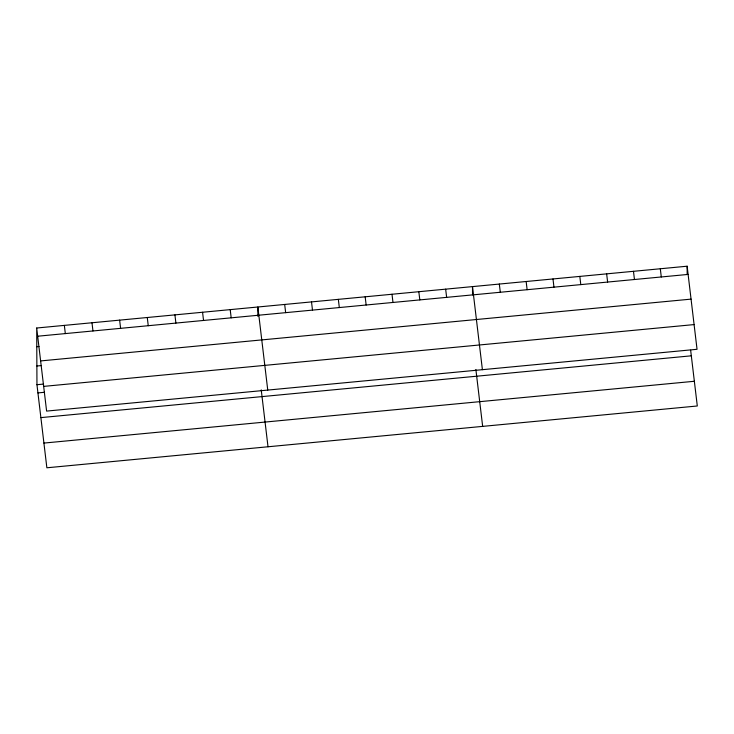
<?xml version="1.0" encoding="UTF-8"?>
<svg xmlns="http://www.w3.org/2000/svg" width="734" height="734" viewBox="0 0 734 734"><rect width="100%" height="100%" fill="white"/><g stroke="black" fill="none" stroke-linecap="round" stroke-linejoin="round"><path stroke-width="1.1" d="M36.7 328.015L687.134 266.213L697.043 349.292L46.609 411.095L36.7 328.015L36.957 384.708L46.866 467.787L697.3 405.985L690.648 350.201M37.682 336.218L688.116 274.415M36.783 346.723L38.994 346.512M40.627 360.926L691.061 299.123M36.874 366L41.297 365.578M36.957 384.708L43.59 384.075M43.664 386.387L694.098 324.584M37.939 392.91L44.572 392.277M40.884 417.618L691.318 355.816M43.921 443.079L694.355 381.276M660.306 268.763L661.288 276.966M633.479 271.314L634.451 279.516M606.642 273.865L607.624 282.067M579.814 276.406L580.796 284.618M552.986 278.957L553.959 287.159M526.15 281.507L527.131 289.71M499.322 284.058L500.304 292.26M482.403 369.688L472.494 286.609L472.531 294.921M475.871 369.468L482.66 426.381M445.657 289.159L446.639 297.362M418.83 291.71L419.811 299.912M392.002 294.251L392.974 302.463M365.174 296.802L366.147 305.005M338.337 299.353L339.319 307.555M311.51 301.903L312.491 310.106M284.682 304.454L285.654 312.656M267.754 390.084L257.845 307.005L257.891 316.354M261.231 389.864L268.011 446.777M230.201 309.629L231.182 317.831M202.566 312.253L203.538 320.455M174.921 314.877L175.894 323.088M147.277 317.51L148.25 325.712M119.633 320.134L120.605 328.337M91.989 322.758L92.961 330.961M64.344 325.391L65.326 333.594M687.134 266.213L687.171 274.525"/></g></svg>
